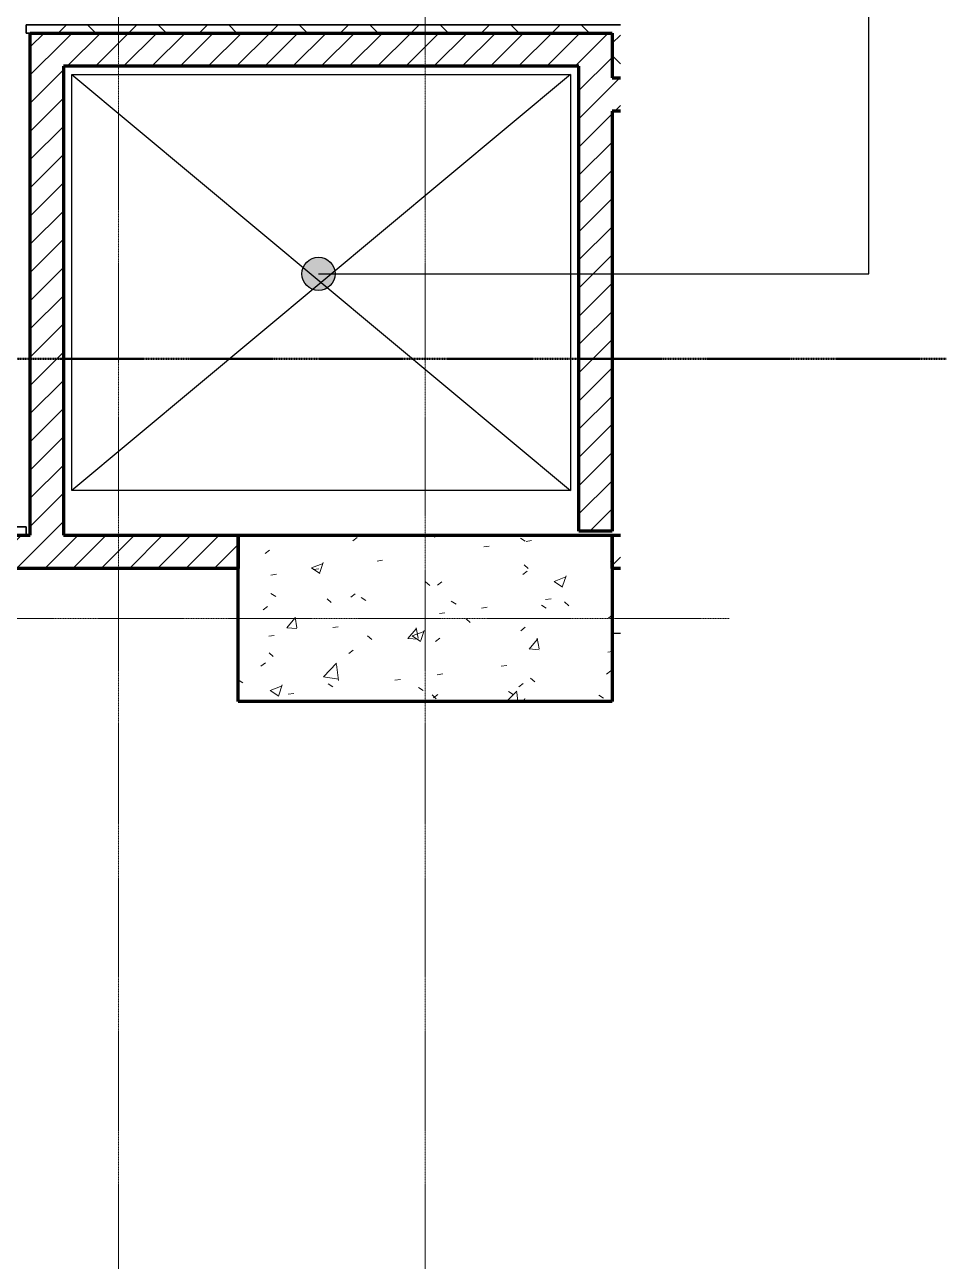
# Model space of a CAD drawing. Header units: millimetres. Extents: x -920231 to -841213, y -17301 to 22361.
# Drawn here: x -849691 to -844148, y -286 to 7149 of the extents above; entities that cross this region are included whole.
import ezdxf

# ---------------------------------------------------------------- set-up
doc = ezdxf.new("R2010")
doc.units = ezdxf.units.MM
doc.linetypes.add('DPA_Grid _ Level 100', pattern=[10, 5.5, -1.6, 1.3, -1.6])
for name, color, linetype, lineweight in [('_ _ A-DETL-OPENING', 1, 'Continuous', 25), ('A-COLS', 5, 'Continuous', 70), ('A-COLS-E', 1, 'Continuous', 35), ('A-FLOR', 6, 'Continuous', 70), ('A-ROOM-IDEN', 3, 'Continuous', 25), ('A-WALL', 5, 'Continuous', 35), ('A-WALL-FNSH', 2, 'Continuous', 35), ('A-WALL-PATT', 1, 'Continuous', 35), ('G-ANNO-SECL', 3, 'Continuous', 9), ('S-GRID', 251, 'Continuous', 9), ('WALL-E', 2, 'Continuous', 35)]:
    doc.layers.add(name, color=color, linetype=linetype, lineweight=lineweight)
pattern_1 = [(45, (0, 0), (-84.852814, 84.852814), [])]
pattern_2 = [(45, (0, 0), (-212.13203, 212.13203), []), (135, (0, 0), (-212.13203, -212.13203), [])]

# ---------------------------------------------------------------- blocks, each defined once
blk = doc.blocks.new('*U1411')
at = {"layer": '_ _ A-DETL-OPENING'}
for p, q in [((23675, 3270), (20675, 770)), ((20675, 3270), (23675, 770)), ((20675, 770), (20675, 3270)), ((20675, 3270), (23675, 3270)), ((23675, 3270), (23675, 770)), ((23675, 770), (20675, 770))]:
    blk.add_line(p, q, dxfattribs=at)
at = {"layer": 'S-GRID', "linetype": 'DPA_Grid _ Level 100'}
for p, q in [((20955, -20855.1), (20955, 16910.1)), ((22800, -20855.1), (22800, 16910.1)), ((24628.5, 0), (-48793, 0))]:
    blk.add_line(p, q, dxfattribs=at)

msp = doc.modelspace()

# ---------------------------------------------------------------- hatches: boundary and pattern name
at = {"layer": 'A-COLS-E', "lineweight": 9}
h = msp.add_hatch(dxfattribs=at)
h.set_pattern_fill('FP_1', color=256, style=0, pattern_type=2)
h.set_pattern_definition([(50, (0, 0), (728.7365, -63.75582), [76.2, -838.2]), (355, (0, 0), (-140.9716, 764.2276), [60.96, -670.56]), (100.451, (60.7, -5.3), (587.77, 700.46675), [64.76, -712.36]), (46.184, (0, 203.2), (1084.3162, -168.171), [114.3, -1257.3]), (96.636, (90.4, 189.2), (949.6099, 989.7098), [97.14, -1068.54]), (351.184, (0, 203.2), (949.6206, 989.7012), [91.44, -1005.84]), (21, (101.6, 152.4), (606.45787, -409.06057), [76.2, -838.2]), (326, (101.6, 152.4), (247.20834, 736.7529), [60.96, -670.56]), (71.451, (152.14, 118.3), (853.66825, 327.6855), [64.76, -712.36]), (37.5, (0, 0), (12.35469, 338.22012), [33.528, -628.904, 33.528, -647.192, -673.1]), (37.5, (0, 0), (12.35469, 338.22012), [-1343.152, 33.528, -639.572]), (7.5, (0, 0), (267.27887, 400.72213), [33.528, -354.584, 33.528, -613.664, -256.54]), (7.5, (0, 0), (267.27887, 400.72213), [-1035.304, 33.528, -223.012]), (327.5, (-226.57, 0), (542.36333, -22.915345), [33.528, -220.472, 33.528, -758.952, -1051.56]), (327.5, (-226.57, 0), (542.36333, -22.915345), [-1046.48, 33.528, -1018.032]), (317.5, (-328.17, 0), (592.51696, 101.7071), [33.528, -296.672, 33.528, -492.76, -746.76]), (317.5, (-328.17, 0), (592.51696, 101.7071), [-856.488, 33.528, -713.232])])
h.paths.add_polyline_path([(-846157.4, 3079), (-846157.4, 4079), (-848407.4, 4079), (-848407.4, 3079), (-847419.1, 3079)])
at = {"layer": 'A-ROOM-IDEN'}
h = msp.add_hatch(color=256, dxfattribs=at)
edge = h.paths.add_edge_path()
edge.add_arc((-847923.7, 5651.1), 100, 0, 360)
at = {"layer": 'A-WALL-PATT', "lineweight": 9}
h = msp.add_hatch(dxfattribs=at)
h.set_pattern_fill('FP_3', color=256, style=0, pattern_type=2)
h.set_pattern_definition(pattern_2)
h.paths.add_polyline_path([(-846157.4, 7099), (-846107.8, 7099), (-846107.8, 7149), (-849682.4, 7149), (-849682.4, 7099), (-847419.1, 7099)])
h = msp.add_hatch(dxfattribs=at)
h.set_pattern_fill('FP_2', color=256, style=0, pattern_type=2)
h.set_pattern_definition(pattern_1)
h.paths.add_polyline_path([(-849657.4, 4079), (-849457.4, 4079), (-849457.4, 7099), (-849657.4, 7099), (-849657.4, 6409.6)])
h = msp.add_hatch(dxfattribs=at)
h.set_pattern_fill('FP_2', color=256, style=0, pattern_type=2)
h.set_pattern_definition(pattern_1)
h.paths.add_polyline_path([(-846357.4, 6899), (-846357.4, 7099), (-849457.4, 7099), (-849457.4, 6899), (-847419.1, 6899)])
h = msp.add_hatch(dxfattribs=at)
h.set_pattern_fill('FP_2', color=256, style=0, pattern_type=2)
h.set_pattern_definition(pattern_1)
h.paths.add_polyline_path([(-846357.4, 4104), (-846157.4, 4104), (-846157.4, 7099), (-846357.4, 7099), (-846357.4, 6409.6)])
h = msp.add_hatch(dxfattribs=at)
h.set_pattern_fill('FP_3', color=256, style=0, pattern_type=2)
h.set_pattern_definition(pattern_2)
h.paths.add_polyline_path([(-846157.4, 6829), (-846107.8, 6829), (-846107.8, 7099), (-846157.4, 7099)])
h = msp.add_hatch(dxfattribs=at)
h.set_pattern_fill('FP_2', color=256, style=0, pattern_type=2)
h.set_pattern_definition(pattern_1)
h.paths.add_polyline_path([(-846107.8, 6629), (-846107.8, 6829), (-846157.4, 6829), (-846157.4, 6629)])
h = msp.add_hatch(dxfattribs=at)
h.set_pattern_fill('FP_3', color=256, style=0, pattern_type=2)
h.set_pattern_definition(pattern_2)
h.paths.add_polyline_path([(-849682.4, 4079), (-849682.4, 4129), (-850817.4, 4129), (-850817.4, 4079), (-850767.4, 4079)])
h = msp.add_hatch(dxfattribs=at)
h.set_pattern_fill('FP_2', color=256, style=0, pattern_type=2)
h.set_pattern_definition(pattern_1)
h.paths.add_polyline_path([(-848407.4, 3879), (-848407.4, 4079), (-850567.4, 4079), (-850567.4, 3879)])
h = msp.add_hatch(dxfattribs=at)
h.set_pattern_fill('FP_2', color=256, style=0, pattern_type=2)
h.set_pattern_definition(pattern_1)
h.paths.add_polyline_path([(-846107.8, 3879), (-846107.8, 4079), (-846157.4, 4079), (-846157.4, 3879)])

# ---------------------------------------------------------------- linework, layer by layer
at = {"layer": 'A-COLS'}
for p, q in [((-848407.4, 3079), (-848407.4, 4079)), ((-848407.4, 4079), (-846157.4, 4079)), ((-846157.4, 4079), (-846157.4, 3079)), ((-846157.4, 3079), (-848407.4, 3079))]:
    msp.add_line(p, q, dxfattribs=at)
at = {"layer": 'A-FLOR', "lineweight": 25}
for p, q in [((-846157.4, 3489), (-846157.4, 4079)), ((-846157.4, 4079), (-846107.8, 4079)), ((-846107.8, 3489), (-846157.4, 3489))]:
    msp.add_line(p, q, dxfattribs=at)
at = {"layer": 'A-ROOM-IDEN'}
for p, q in [((-844613.8, 5651.1), (-844613.8, 20390.5)), ((-847923.7, 5651.1), (-844613.8, 5651.1))]:
    msp.add_line(p, q, dxfattribs=at)
msp.add_circle((-847923.7, 5651.1), 100, dxfattribs=at)
at = {"layer": 'A-WALL', "color": 7, "lineweight": 70}
for p, q in [((-849657.4, 4079), (-849657.4, 7099)), ((-849657.4, 7099), (-849457.4, 7099)), ((-849457.4, 7099), (-846357.4, 7099)), ((-846357.4, 7099), (-846157.4, 7099)), ((-846157.4, 7099), (-846157.4, 6829)), ((-846357.4, 6899), (-849457.4, 6899)), ((-849457.4, 6899), (-849457.4, 4079)), ((-846357.4, 4104), (-846357.4, 6899)), ((-846157.4, 6829), (-846107.8, 6829)), ((-846157.4, 6629), (-846157.4, 4104)), ((-846107.8, 6629), (-846157.4, 6629)), ((-846157.4, 4104), (-846357.4, 4104)), ((-850567.4, 4079), (-849657.4, 4079)), ((-849457.4, 4079), (-848407.4, 4079)), ((-848407.4, 4079), (-848407.4, 3879)), ((-846157.4, 3879), (-846157.4, 4079)), ((-846157.4, 4079), (-846107.8, 4079)), ((-848407.4, 3879), (-850567.4, 3879)), ((-846107.8, 3879), (-846157.4, 3879))]:
    msp.add_line(p, q, dxfattribs=at)
at = {"layer": 'A-WALL-FNSH', "color": 250}
for p, q in [((-849682.4, 7149), (-846107.8, 7149)), ((-849682.4, 7099), (-849682.4, 7149)), ((-846157.4, 7099), (-849682.4, 7099)), ((-846157.4, 6829), (-846157.4, 7099)), ((-846107.8, 6829), (-846157.4, 6829)), ((-850817.4, 4129), (-849682.4, 4129)), ((-849682.4, 4129), (-849682.4, 4079)), ((-849682.4, 4079), (-850767.4, 4079))]:
    msp.add_line(p, q, dxfattribs=at)
at = {"layer": 'G-ANNO-SECL', "linetype": 'DPA_Grid _ Level 100', "lineweight": 50}
msp.add_line((-918420, 5139.9), (-844147.5, 5139.9), dxfattribs=at)
at = {"layer": 'WALL-E'}
for p, q in [((-847107.4, 7099), (-848607.4, 7099)), ((-848607.4, 6899), (-847107.4, 6899))]:
    msp.add_line(p, q, dxfattribs=at)

# ---------------------------------------------------------------- block references
msp.add_blockref('*U1411', (-870082.4, 3579))

doc.saveas('drawing.dxf')
